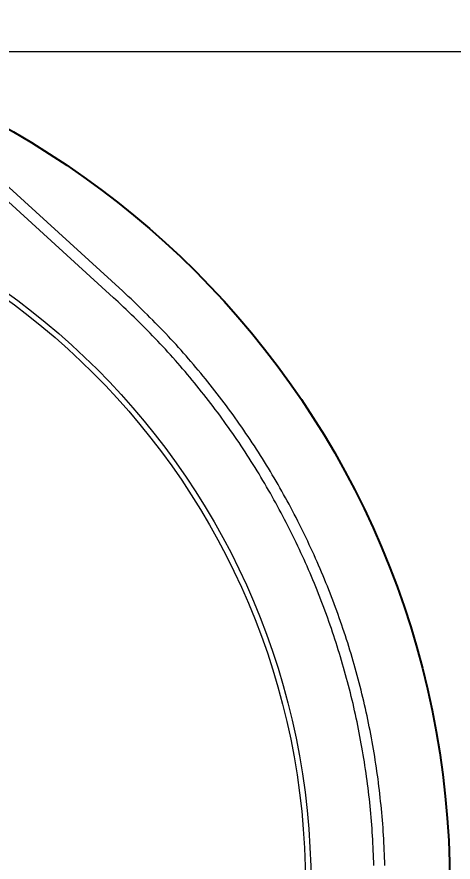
# Model space of a CAD drawing. Header units: millimetres. Extents: x 1403 to 2381, y 158 to 387.
# Drawn here: x 2280.32 to 2288.25, y 281.79 to 297.17 of the extents above; entities that cross this region are included whole.
import ezdxf
from ezdxf.lldxf.tags import DXFTag

# ---------------------------------------------------------------- set-up
doc = ezdxf.new("R2010")
doc.units = ezdxf.units.MM
doc.layers.get('0').update_dxf_attribs({"lineweight": 5})
doc.layers.get('Defpoints').update_dxf_attribs({"lineweight": 5})
doc.layers.add('COVER LENS', color=6, linetype='Continuous')
for name, color, linetype, lineweight in [('DIM', 3, 'Continuous', 5), ('Encap', 210, 'Continuous', 5), ('ITO', 2, 'Continuous', 5), ('lens', 6, 'Continuous', 13)]:
    doc.layers.add(name, color=color, linetype=linetype, lineweight=lineweight)
doc.styles.add('RD', font='ROMAND.shx', dxfattribs={"width": 0.8})
tags = doc.linetypes.add('CENTER', pattern=[0.6, 0.375, -0.075, 0.075, -0.075]).pattern_tags.tags
tags[10:11] = [DXFTag(74, 4), DXFTag(75, 0), DXFTag(340, '0'), DXFTag(46, 1.0), DXFTag(50, 0.0), DXFTag(44, 0.0), DXFTag(45, 0.0)]
tags[8:9] = [DXFTag(74, 4), DXFTag(75, 0), DXFTag(340, '0'), DXFTag(46, 1.0), DXFTag(50, 0.0), DXFTag(44, 0.0), DXFTag(45, 0.0)]
tags[6:7] = [DXFTag(74, 4), DXFTag(75, 0), DXFTag(340, '0'), DXFTag(46, 1.0), DXFTag(50, 0.0), DXFTag(44, 0.0), DXFTag(45, 0.0)]
tags[4:5] = [DXFTag(74, 4), DXFTag(75, 0), DXFTag(340, '0'), DXFTag(46, 1.0), DXFTag(50, 0.0), DXFTag(44, 0.0), DXFTag(45, 0.0)]
doc.dimstyles.new('DIM', dxfattribs={"dimtxt": 1.5, "dimasz": 0.8, "dimexe": 0, "dimexo": 0.5, "dimgap": 0.11, "dimtad": 0, "dimzin": 1, "dimdsep": 46, "dimtxsty": 'RD', "dimcen": 0, "dimclrd": 256, "dimclre": 256, "dimclrt": 256, "dimadec": 0, "dimazin": 0, "dimtm": 1e-09, "dimtfac": 1, "dimtofl": 0, "dimtmove": 0, "dimatfit": 3, "dimfxl": 1, "dimlwe": -1, "dimarcsym": 0})

# ---------------------------------------------------------------- blocks, each defined once
blk = doc.blocks.new('R104A3M-001-PNL-V01-C')
at = {"layer": 'Encap', "linetype": 'CENTER', "lineweight": 5}
blk.add_circle((264.948, 315.412), 13.175, dxfattribs=at)
at = {"layer": 'ITO', "linetype": 'Continuous', "lineweight": 5}
blk.add_lwpolyline([(279.566, 315.77), (279.565, 315.839), (279.562, 315.907), (279.56, 315.976), (279.557, 316.044), (279.554, 316.113), (279.551, 316.181), (279.547, 316.25), (279.543, 316.318), (279.538, 316.387), (279.534, 316.455), (279.528, 316.524), (279.523, 316.592), (279.517, 316.66), (279.511, 316.729), (279.505, 316.797), (279.498, 316.865), (279.491, 316.934), (279.484, 317.002), (279.476, 317.07), (279.469, 317.138), (279.46, 317.206), (279.452, 317.274), (279.443, 317.342), (279.434, 317.41), (279.424, 317.478), (279.414, 317.546), (279.404, 317.614), (279.394, 317.682), (279.383, 317.75), (279.372, 317.817), (279.36, 317.885), (279.348, 317.953), (279.336, 318.02), (279.324, 318.088), (279.311, 318.155), (279.298, 318.222), (279.285, 318.29), (279.271, 318.357), (279.257, 318.424), (279.243, 318.491), (279.228, 318.558), (279.213, 318.625), (279.198, 318.692), (279.183, 318.759), (279.167, 318.826), (279.151, 318.892), (279.134, 318.959), (279.117, 319.026), (279.1, 319.092), (279.083, 319.158), (279.065, 319.225), (279.047, 319.291), (279.029, 319.357), (279.01, 319.423), (278.991, 319.489), (278.972, 319.555), (278.952, 319.62), (278.932, 319.686), (278.912, 319.752), (278.892, 319.817), (278.871, 319.883), (278.85, 319.948), (278.828, 320.013), (278.806, 320.078), (278.784, 320.143), (278.762, 320.208), (278.739, 320.273), (278.716, 320.337), (278.693, 320.402), (278.67, 320.466), (278.646, 320.531), (278.622, 320.595), (278.597, 320.659), (278.572, 320.723), (278.547, 320.787), (278.522, 320.851), (278.496, 320.914), (278.47, 320.978), (278.444, 321.041), (278.417, 321.104), (278.391, 321.167), (278.363, 321.231), (278.336, 321.293), (278.308, 321.356), (278.28, 321.419), (278.252, 321.481), (278.223, 321.544), (278.194, 321.606), (278.165, 321.668), (278.136, 321.73), (278.106, 321.792), (278.076, 321.853), (278.045, 321.915), (278.015, 321.976), (277.984, 322.037), (277.953, 322.099), (277.921, 322.16), (277.889, 322.22), (277.857, 322.281), (277.825, 322.341), (277.792, 322.402), (277.759, 322.462), (277.726, 322.522), (277.693, 322.582), (277.659, 322.642), (277.625, 322.701), (277.59, 322.761), (277.556, 322.82), (277.521, 322.879), (277.486, 322.938), (277.45, 322.997), (277.414, 323.055), (277.378, 323.114), (277.342, 323.172), (277.306, 323.23), (277.269, 323.288), (277.232, 323.345), (277.194, 323.403), (277.157, 323.46), (277.119, 323.518), (277.081, 323.575), (277.042, 323.631), (277.004, 323.688), (276.965, 323.745), (276.925, 323.801), (276.886, 323.857), (276.846, 323.913), (276.806, 323.969), (276.766, 324.024), (276.725, 324.08), (276.685, 324.135), (276.643, 324.19), (276.602, 324.244), (276.561, 324.299), (276.519, 324.353), (276.477, 324.408), (276.434, 324.462), (276.392, 324.515), (276.349, 324.569), (276.306, 324.622), (276.263, 324.676), (276.219, 324.729), (276.175, 324.781), (276.131, 324.834), (276.087, 324.886), (276.042, 324.938), (275.997, 324.99), (275.952, 325.042), (275.907, 325.094), (275.861, 325.145), (275.816, 325.196), (275.77, 325.247), (275.723, 325.298), (275.677, 325.348), (275.63, 325.398), (275.583, 325.448), (275.536, 325.498), (275.488, 325.548), (275.441, 325.597), (275.393, 325.646), (275.345, 325.695), (275.296, 325.744), (275.248, 325.792), (275.199, 325.84), (275.15, 325.888), (275.101, 325.936), (275.051, 325.984), (275.001, 326.031), (274.952, 326.078), (274.901, 326.125), (274.851, 326.171), (274.8, 326.218), (274.8, 326.218), (271.079, 329.611)], dxfattribs=at)
blk = doc.blocks.new('R104A3M-001-Fom-V01-A')
at = {"layer": 'DIM', "color": 32, "lineweight": 5}
blk.add_lwpolyline([(14.418, 0.353), (14.416, 0.42), (14.414, 0.488), (14.412, 0.556), (14.409, 0.623), (14.406, 0.691), (14.403, 0.759), (14.399, 0.826), (14.395, 0.894), (14.39, 0.961), (14.386, 1.029), (14.381, 1.096), (14.375, 1.164), (14.37, 1.231), (14.364, 1.299), (14.358, 1.366), (14.351, 1.433), (14.344, 1.5), (14.337, 1.568), (14.33, 1.635), (14.322, 1.702), (14.314, 1.77), (14.305, 1.837), (14.296, 1.904), (14.287, 1.971), (14.278, 2.038), (14.268, 2.105), (14.258, 2.172), (14.248, 2.239), (14.237, 2.305), (14.226, 2.372), (14.215, 2.439), (14.203, 2.506), (14.191, 2.572), (14.179, 2.639), (14.167, 2.705), (14.154, 2.772), (14.141, 2.838), (14.127, 2.904), (14.113, 2.971), (14.099, 3.037), (14.085, 3.103), (14.07, 3.169), (14.055, 3.235), (14.04, 3.301), (14.024, 3.367), (14.008, 3.433), (13.992, 3.498), (13.975, 3.564), (13.958, 3.629), (13.941, 3.695), (13.924, 3.76), (13.906, 3.825), (13.888, 3.891), (13.869, 3.956), (13.851, 4.021), (13.832, 4.086), (13.812, 4.151), (13.793, 4.215), (13.773, 4.28), (13.753, 4.345), (13.732, 4.409), (13.711, 4.473), (13.69, 4.538), (13.669, 4.602), (13.647, 4.666), (13.625, 4.73), (13.603, 4.794), (13.58, 4.858), (13.557, 4.921), (13.534, 4.985), (13.51, 5.048), (13.486, 5.112), (13.462, 5.175), (13.438, 5.238), (13.413, 5.301), (13.388, 5.364), (13.363, 5.427), (13.337, 5.489), (13.311, 5.552), (13.285, 5.614), (13.258, 5.677), (13.232, 5.739), (13.205, 5.801), (13.177, 5.863), (13.15, 5.924), (13.122, 5.986), (13.093, 6.048), (13.065, 6.109), (13.036, 6.17), (13.007, 6.231), (12.978, 6.292), (12.948, 6.353), (12.918, 6.414), (12.888, 6.474), (12.857, 6.535), (12.826, 6.595), (12.795, 6.655), (12.764, 6.715), (12.732, 6.775), (12.7, 6.834), (12.668, 6.894), (12.636, 6.953), (12.603, 7.013), (12.57, 7.072), (12.537, 7.13), (12.503, 7.189), (12.469, 7.248), (12.435, 7.306), (12.401, 7.365), (12.366, 7.423), (12.331, 7.481), (12.296, 7.538), (12.26, 7.596), (12.225, 7.653), (12.188, 7.711), (12.152, 7.768), (12.115, 7.825), (12.079, 7.882), (12.042, 7.938), (12.004, 7.995), (11.967, 8.051), (11.929, 8.107), (11.891, 8.163), (11.852, 8.218), (11.813, 8.274), (11.774, 8.329), (11.735, 8.384), (11.696, 8.439), (11.656, 8.494), (11.616, 8.549), (11.576, 8.603), (11.535, 8.657), (11.494, 8.712), (11.454, 8.765), (11.412, 8.819), (11.371, 8.872), (11.329, 8.926), (11.287, 8.979), (11.245, 9.032), (11.202, 9.084), (11.16, 9.137), (11.117, 9.189), (11.073, 9.241), (11.03, 9.293), (10.986, 9.345), (10.942, 9.396), (10.898, 9.447), (10.854, 9.498), (10.809, 9.549), (10.764, 9.6), (10.719, 9.65), (10.673, 9.7), (10.628, 9.75), (10.582, 9.8), (10.536, 9.849), (10.489, 9.899), (10.443, 9.948), (10.396, 9.997), (10.349, 10.045), (10.302, 10.094), (10.254, 10.142), (10.206, 10.19), (10.159, 10.238), (10.111, 10.286), (10.062, 10.333), (10.014, 10.38), (9.965, 10.427), (9.916, 10.474), (9.866, 10.52), (9.817, 10.566), (9.767, 10.612), (9.686, 10.686), (5.996, 14.051)], dxfattribs=at)
blk = doc.blocks.new('*D48')
at = {"layer": 'Defpoints', "color": 0, "lineweight": 5, "transparency": 16777216}
for p in [(2275.274, 296.544), (2272.392, 266.947), (2295.29, 266.947)]:
    blk.add_point(p, dxfattribs=at)
at = {"layer": 'DIM', "lineweight": 5, "transparency": 16777216}
for p, q in [((2275.774, 296.544), (2295.29, 296.544)), ((2295.29, 295.744), (2295.29, 287.027)), ((2295.29, 267.747), (2295.29, 276.464)), ((2272.892, 266.947), (2295.29, 266.947))]:
    blk.add_line(p, q, dxfattribs=at)
for points in [[(2295.156, 295.744), (2295.423, 295.744), (2295.29, 296.544)], [(2295.156, 267.747), (2295.423, 267.747), (2295.29, 266.947)]]:
    blk.add_solid(points, dxfattribs=at)
at = {"layer": 'DIM', "lineweight": 5, "transparency": 16777216, "insert": (2295.29, 281.746), "char_height": 1.5, "attachment_point": 5, "rotation": 90, "style": 'RD'}
blk.add_mtext('29.60%%P0.15', dxfattribs=at)
blk = doc.blocks.new('R104A3M-011-SW1147H-CVL-V01-C')
at = {"layer": 'COVER LENS'}
blk.add_circle((2028.592, 314.398), 15.8, dxfattribs=at)
at = {"layer": 'lens', "color": 1, "lineweight": 5}
blk.add_circle((2028.592, 314.398), 13.274, dxfattribs=at)

msp = doc.modelspace()

# ---------------------------------------------------------------- block references
at = {"lineweight": 5}
msp.add_blockref('R104A3M-001-Fom-V01-A', (2272.3922, 281.3708), dxfattribs=at)
at = {"layer": 'DIM', "lineweight": 5}
msp.add_blockref('R104A3M-011-SW1147H-CVL-V01-C', (243.8007, -33.0275), dxfattribs=at)
at = {"layer": 'ITO', "lineweight": 5}
msp.add_blockref('R104A3M-001-PNL-V01-C', (2007.444, -34.0415), dxfattribs=at)

# ---------------------------------------------------------------- dimensions: what is measured, and where the dimension line sits
at = {"layer": 'DIM', "lineweight": 5}
dim = msp.add_linear_dim(base=(2295.2895, 266.9475), p1=(2275.274, 296.544), p2=(2272.3922, 266.9475), angle=90, text='<>%%P0.15', dimstyle='DIM', override={"dimfxl": 0.8, "dimlwd": 5, "dimlwe": 5, "dimarcsym": 1}, dxfattribs=at)
dim.commit()
dim.dimension.update_dxf_attribs({"geometry": '*D48', "text_midpoint": (2295.2895, 281.7458)})

doc.saveas('drawing.dxf')
